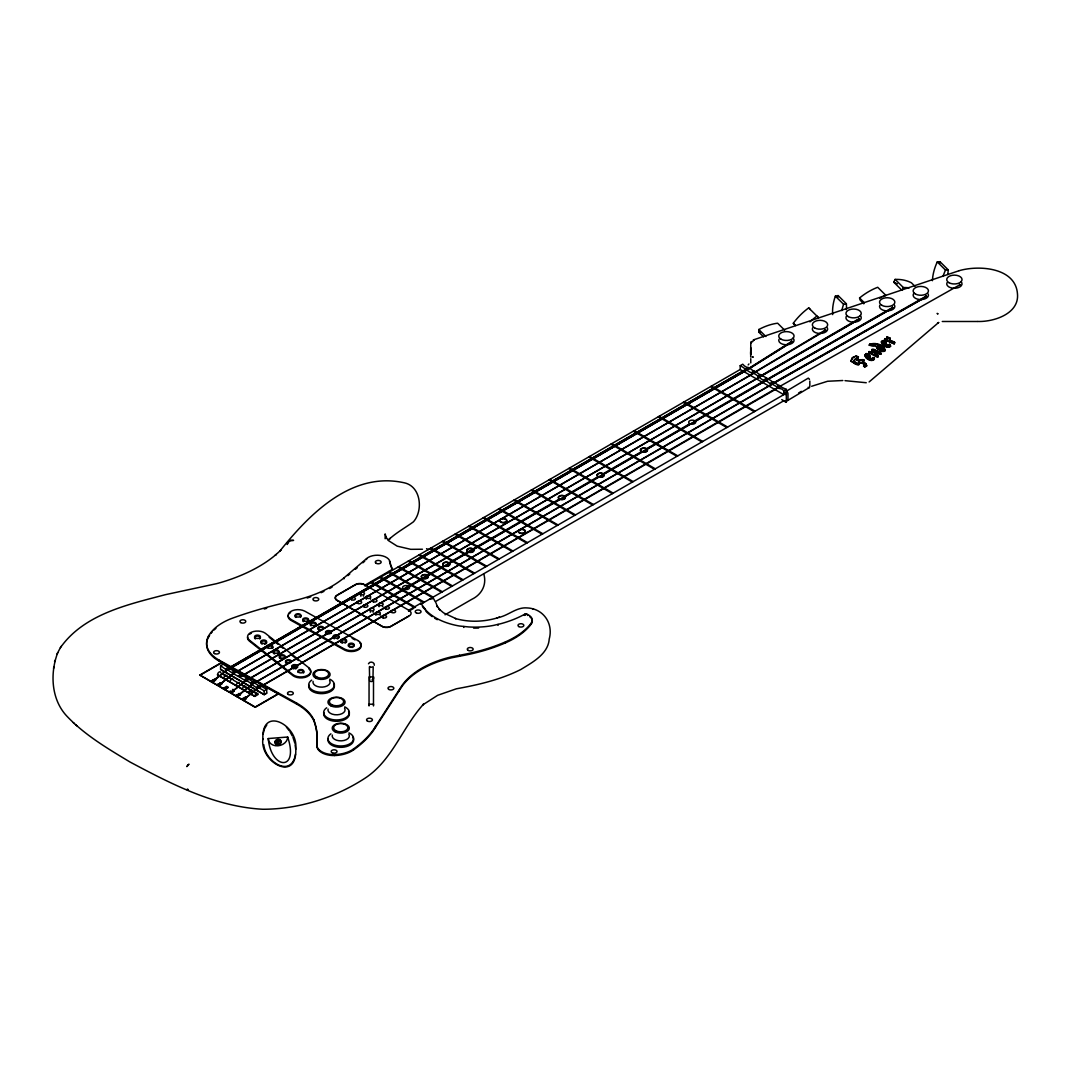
<?xml version="1.0" encoding="UTF-8"?>
<svg xmlns="http://www.w3.org/2000/svg" width="1071" height="1071" viewBox="0 0 1071 1071"><rect width="100%" height="100%" fill="white"/><g stroke="black" fill="none" stroke-linecap="round" stroke-linejoin="round"><path stroke-width="1.5" d="M369.04 705.936L369.067 676.912L373.511 676.912L373.511 678.827M373.484 705.936L373.511 676.912M750.691 354.474L750.717 352.774M866.265 364.22L862.891 361.489L866.265 364.22L866.6 366.054L866.211 364.461M750.691 353.042L750.704 351.609L750.717 353.229M372.922 680.594L373.203 666.778L370.66 667.367L369.883 666.47M262.904 739.592C260.989 704.919 298.354 725.027 295.757 748.348C297.497 783.704 259.463 762.097 262.904 738.642M750.758 358.705L750.784 362.908M866.533 366.054C862.088 369.334 866.305 362.774 861.579 362.48C857.724 363.176 858.835 364.14 861.579 362.48M865.1 354.662C864.069 358.531 872.209 362.708 874.231 359.2C871.901 361.985 865.783 358.611 865.02 355.652M211.723 680.915C207.961 683.713 220.144 679.255 214.026 679.429M220.117 683.512C209.956 687.154 227.333 684.155 220.131 682.776M226.342 687.1C216.181 690.768 233.424 687.622 226.476 686.618M231.537 691.143C227.132 690.849 231.55 694.637 233.759 691.357C235.379 690.554 231.805 688.01 232.702 690.219M238.793 694.289C228.712 697.917 245.915 694.945 238.806 693.566M243.987 698.332C238.512 698.801 246.33 701.773 246.544 697.649C243.626 694.718 247.066 700.247 245.393 697.462M227.641 669.736L226.824 670.218L220.599 665.667L220.599 669.495L264.176 694.651L266.719 693.178L266.719 689.363L261.324 686.243C255.875 691.946 250.761 680.353 245.286 680.848C239.583 676.47 233.853 674.676 227.641 669.736L749.807 368.277L754.787 371.972M235.178 671.972C225.579 665.975 233.317 670.767 223.143 664.194L220.599 665.667M247.749 678.545C249.356 680.942 245.567 675.855 241.926 675.988L761.535 375.988L859.357 319.212L858.701 318.261M247.829 678.519L248.151 679.576M253.974 682.816L248.874 679.054L248.258 679.616M254.483 683.218L253.894 682.682M261.324 686.243C259.918 686.765 254.59 683.231 254.63 682.615M230.519 667.608L748.669 368.451C750.758 368.17 745.041 367.661 742.752 364.207L740.208 365.666L740.208 369.495L365.024 586.105L365.024 584.953A6.413 3.708 0 0 0 354.769 584.953L337.793 594.753A6.413 3.708 0 0 0 337.793 600.67L381.37 626.026A6.413 3.708 0 0 0 391.638 626.026L408.6 616.227A6.413 3.708 0 0 0 408.6 610.309L420.769 603.281L426.111 610.457A56.509 32.625 0 0 0 459.258 625.986L468.549 626.937A58.53 33.79 0 0 0 493.463 625.424L500.773 623.71A89.308 51.555 0 0 0 524.241 614.473L524.803 614.165A1.486 0.857 0 0 1 526.557 614.018L527.789 614.553A12.798 7.39 0 0 1 531.725 622.385L529.73 625.022A82.641 47.713 0 0 1 505.485 641.877A143.327 82.748 0 0 1 463.917 654.435L451.333 656.884A89.91 51.903 0 0 0 401.879 685.627L373.351 729.726A130.274 75.211 0 0 1 353.564 748.91A25.717 14.847 0 0 1 334.527 754.586A16.908 9.759 0 0 1 316.855 744.158A151.921 87.715 0 0 0 313.749 719.592A63.309 36.548 0 0 0 296.627 703.085L219.06 660.084A40.524 23.388 0 0 1 208.524 636.094A57.459 33.174 0 0 1 232.889 618.021A337.726 194.976 0 0 1 292.048 601.139A111.799 64.541 0 0 0 344.019 577.858L366.563 558.593A12.785 7.377 0 0 1 380.312 555.421A12.785 7.377 0 0 1 390.018 561.873A60.592 34.982 0 0 0 392.495 568.915L392.495 569.879A60.592 34.982 0 0 1 391.571 567.991M748.763 368.598L748.776 367.741L228.953 668.036L229.783 668.853M761.012 375.573L756.032 371.865L755.617 372.454M767.438 379.375C765.685 376.216 761.16 376.135 761.133 374.957M774.279 383.003L768.483 379.054C763.436 384.315 758.723 374.984 753.489 373.337C749.82 373.364 744.706 367.902 740.208 365.666M767.251 378.947L767.867 379.629M768.054 379.415L767.452 378.518M781.763 399.63L786.328 402.254L786.328 389.362C781.214 387.18 779.393 386.082 774.708 382.655L771.548 384.69L765.939 380.526M779.808 386.417L779.902 385.707L780.505 386.35M229.569 668.799L229.074 667.769L229.663 668.773L749.379 368.625M228.926 668.05L229.663 668.103M435.937 602.732L437.544 607.043L436.888 605.758L439.994 609.935L439.03 609.024L443.581 612.88L456.072 618.717L455.403 618.516C469.031 622.452 483.784 621.956 497.319 617.887L496.676 618.087L499.474 617.231L498.778 617.445C508.671 615.37 516.597 606.949 527.119 607.926C543.225 608.582 553.56 623.215 549.222 639.039C548.205 654.073 532.247 662.48 520.801 669.509C500.639 679.643 478.483 684.824 456.407 688.787L437.664 695.307L422.657 704.946L423.594 704.102C402.442 727.329 392.321 760.343 365.077 778.162C334.995 797.775 298.876 809.234 262.877 809.261C215.124 806.758 171.414 784.039 130.046 762.03C107.716 748.575 84.676 735.054 66.656 715.923C51.1 699.229 49.949 673.057 57.74 652.667M53.55 668.478L53.791 666.979M54.594 661.918L54.835 660.432M374.301 665.265C374.85 662.052 369.723 660.807 368.478 663.779M866.225 355.813L867.711 355.184L868.635 356.817M882.584 342.573L884.07 341.89L884.994 343.577L884.151 344.072L882.584 342.238M889.881 338.128C887.966 339.922 892.745 341.903 894.352 341.903L894.74 342.934A1.58 0.91 0 0 0 894.205 343.778M894.352 341.903L890.938 340.966L889.198 339.226L889.8 337.847L887.016 337.111L889.8 338.075M871.807 350.163C873.695 346.95 877.377 352.72 880.402 352.399C883.361 357.808 874.378 349.963 873.414 351.877M886.654 338.704L884.82 338.69L885.141 339.935L894.205 343.537A1.58 0.91 0 0 1 894.74 342.693L894.593 342.399M880.683 352.908C882.973 357.353 872.022 347.847 873.775 352.64M869.264 345.344C880.416 344.152 873.963 348.142 869.304 344.795C872.745 342.305 880.081 343.644 883.548 346.95L884.994 349.494M869.224 352.814L876.841 356.978M866.6 365.813L864.752 366.764L863.521 366.148L864.551 365.305M263.131 733.863L264.47 728.842L266.813 724.893M295.516 754.078C291.406 779.005 264.818 761.16 263.787 744.706M869.96 343.885L869.304 345.13M881.379 342.359L883.04 345.223L886.266 346.897L889.131 347.285L890.55 346.428L889.988 344.353L888.247 345.424L886.025 344.782L886.427 343.028L885.53 344.648L886.855 345.076M220.479 682.789L221.282 683.445L233.076 673.806L221.121 683.311M227.32 670.085L227.253 669.83M226.691 686.283L227.293 687.087M239.141 693.473L239.984 694.142L239.328 693.928M245.995 680.861L245.741 680.219M252.221 684.463L252.154 684.208M258.446 688.051L257.562 687.462M886.868 337.593L887.016 336.87M874.619 353.403L877.952 355.291L877.818 357.112M878.18 355.572L877.778 356.817M874.231 359.481L874.351 358.477M872.999 357.674C872.985 359.709 868.019 358.142 869.813 356.897M874.351 358.758L874.177 358.009C872.959 357.379 870.683 360.432 869.157 357.594M889.439 344.179L888.702 345.692L887.096 345.063M854.082 361.436C863.306 366.349 856.505 365.894 852.462 361.73C848.915 361.623 854.658 355.13 852.074 359.146M859.598 361.583L858.259 363.056L859.598 361.824L858.487 360.485L855.234 359.039L854.056 360.325L854.872 362.761L859.036 364.475M235.955 671.838C233.424 670.955 239.208 672.655 241.604 675.774M233.438 673.766L232.675 672.976L233.478 673.431M257.576 687.354L258.379 687.81M882.799 349.454L881.781 347.058L877.738 345.531L879.104 348.664L882.799 349.454L878.595 347.914M885.248 350.244C883.749 353.31 878.715 350.204 877.015 348.53L875.717 345.371M909.252 287.831A51.127 36.066 -45.3 0 0 903.402 287.577L901.996 290.348L893.75 282.182L895.155 279.411A51.127 36.066 -45.3 0 1 911.434 282.811L914.969 286.318M60.391 647.687C84.087 614.058 127.851 604.566 165.416 594.673L216.449 583.695C235.941 578.527 259.369 568.929 276.157 554.443L275.22 555.287L280.923 550.092L279.959 550.963C309.68 513.745 351.824 471.093 404.236 482.793C421.117 486.328 423.353 510.733 413.419 521.831C405.414 527.668 396.565 532.461 389.201 539.208L390.125 538.365L388.358 540.065M57.044 653.979L61.06 646.415M851.74 359.173L851.017 361.449M313.749 719.592L313.749 720.542A151.921 87.715 0 0 1 316.855 745.121A16.908 9.759 0 0 0 334.527 755.537A25.717 14.847 0 0 0 353.564 749.861A130.274 75.211 0 0 0 373.351 730.69L401.879 686.591A89.91 51.903 0 0 1 451.333 657.848L463.917 655.385A143.327 82.748 0 0 0 505.485 642.841A82.641 47.713 0 0 0 529.73 625.973L531.725 623.349A12.798 7.39 0 0 0 531.805 619.092M868.956 352.386L877.818 356.871M868.902 352.131C871.566 350.98 872.852 353.832 869.17 351.475M868.635 356.536L867.791 357.312L866.225 355.518M865.1 354.956L866.078 353.577L867.43 353.698L869.384 354.595L869.853 356.777M881.46 341.716L883.28 340.605L886.333 342.613M854.056 360.566L855.234 359.28L859.344 361.342M852.221 357.915L856.064 355.987L858.393 356.83L856.666 357.62C857.791 362.386 866.319 357.66 863.346 361.396M748.187 364.89L748.937 363.953M869.157 357.888L870.067 356.603M890.55 346.094C887.685 348.477 880.951 345.143 881.46 341.381L883.789 340.417L885.637 341.167L886.427 343.363M212.232 682.508L215.298 680.085L214.267 679.496M218.457 686.096L221.577 683.954M224.682 689.697L227.802 687.542L226.717 686.966M233.973 691.156C232.22 688.854 234.924 690.688 230.908 693.285M237.133 696.886L240.199 694.463L239.168 693.874M243.358 700.474L246.424 698.051M241.524 674.958L242.18 675.426M260.387 685.721L260.695 686.779L260.695 685.949M761.722 375.975L761.227 374.93M925.893 295.663L926.602 296.56L773.985 383.177M825.098 329.56L825.875 330.35L825.152 330.176M852.449 357.62L856.064 356.228L858.393 357.071M362.895 562.797L364.729 561.177M355.438 569.236L357.312 567.63M869.117 381.945L938.678 322.478M347.861 575.636L349.762 574.043M246.022 697.69L257.964 688.184L246.129 697.743L245.446 696.94L245.861 697.823M214.843 679.898L226.851 670.218L214.428 679.563M239.636 694.222L251.739 684.583L239.837 694.289M868.461 356.777L866.399 355.826M862.891 361.717C865.997 358.651 862.383 359.963 860.12 359.722M748.977 368.277L791.871 341.301M750.262 367.808L792.165 341.796L791.563 340.792M750.476 367.929L791.978 341.823M842.823 380.513L827.588 381.263L811.644 386.27M885.034 350.672L882.37 351.074L877.015 348.195M808.203 378.17L786.301 391.25A2.062 1.218 59.2 0 1 787.975 394.101L787.988 399.363A2.062 1.218 59.2 0 1 786.301 400.326A2.075 1.191 60 0 1 785.525 401.625M798.618 392.977L801.362 391.33M787.56 400.554L809.422 387.501M755.202 371.865L825.46 330.002M755.095 372.266L825.567 330.524M761.427 375.466L859.062 318.703M761.32 375.867L859.156 319.225M337.793 600.871A6.413 3.708 0 0 1 337.793 594.941L354.769 585.154A6.413 3.708 0 0 1 365.024 585.154L392.655 569.196M278.393 692.977L278.393 693.928L255.206 707.315L199.849 675.065L221.911 662.333L278.393 693.647L255.206 707.034L243.358 700.193M199.849 675.359L221.911 662.614L221.911 661.664M225.994 668.786L228.538 667.313M745.603 368.785L748.16 367.313M228.966 667.916L748.602 367.835M230.6 667.728L747.304 369.415M232.22 672.374L234.763 670.915M751.829 372.387L754.386 370.914M233.866 673.338L756.032 371.865M235.7 672.387L752.418 374.06M238.445 675.975L240.988 674.502M758.054 375.975L760.611 374.502M240.091 676.926L242.648 675.453M243.157 675.025L762.257 375.466M244.67 679.563L247.214 678.104M764.279 379.576L766.823 378.103M388.023 597.979L443.782 565.783M448.749 562.918L559.383 499.046M564.35 496.181L598.087 476.702M603.053 473.837L641.462 451.667A3.508 2.022 0 0 0 647.326 450.757A3.508 2.022 0 0 0 643.028 448.28A3.508 2.022 0 0 0 641.462 451.667M646.429 448.803L689.724 423.795M694.691 420.93L763.114 381.423M249.382 678.612L766.1 380.299M246.317 680.527L248.874 679.054M249.597 678.746L764.868 381.249M250.895 683.164L253.439 681.692M770.504 383.164L773.048 381.691M254.162 683.044L770.879 384.717M252.542 684.115L771.093 384.85M257.12 686.752L259.664 685.279M772.164 384.114L776.729 386.751L779.273 385.292M251.953 690.915L248.646 692.83A2.343 1.352 -60 0 1 249.878 690.273L250.734 689.778A2.343 1.352 -60 0 1 251.953 690.915L251.953 690.822M261.833 685.801L779.688 386.35M262.047 685.922L780.933 386.243M258.767 687.716L264.176 690.822L266.719 689.363M776.729 386.751C777.8 389.857 781.71 387.167 783.785 390.835L786.328 389.362M266.719 693.084L264.176 694.557L220.599 669.402M413.473 608.448L408.6 611.26L408.6 610.122L365.024 584.953M337.793 600.67L381.37 625.839A6.413 3.708 0 0 0 391.638 625.839L408.6 616.227M429.484 599.211L433.554 598.569L435.241 601.715L783.785 400.768L786.328 402.254M445.027 614.794L471.856 599.291C481.508 594.686 487.064 584.846 483.771 573.976M769.098 378.237L892.652 307.404M768.991 378.625L892.946 307.913L892.357 306.895M769.206 378.759L892.759 307.926M773.878 382.655L926.241 296.105M773.771 383.043L926.455 296.64M780.103 386.243L959.844 284.806M865.689 354.086L869.277 354.755L869.973 355.853M524.241 615.437L524.803 615.115A1.486 0.857 0 0 1 525.339 614.928M809.422 379.375L809.462 379.348A2.062 1.218 59.2 0 0 808.659 378.438M199.849 675.065L210.572 681.263L213.892 679.63M212.232 682.214L216.797 684.851L220.117 683.218M218.457 685.815L223.022 688.452L225.312 687.261M224.682 689.403L229.248 692.04L230.399 691.411M230.908 693.004L235.473 695.641L238.793 693.995M237.133 696.592L241.698 699.229L243.987 698.038M880.402 352.399L871.955 349.32M431.372 548.004L428.28 549.584L426.553 548.647M882.758 342.533C885.623 345.505 884.7 341.569 882.678 341.836M213.892 679.911L212.861 680.072M858.206 358.745L856.666 357.379L858.393 356.83M958.88 270.789L753.462 339.868A1.941 0.803 71.4 0 1 754.198 340.283A1.941 0.817 70.7 0 0 753.448 339.882M858.888 364.127L855.18 363.712L851.017 361.208M868.581 356.509L866.319 355.13M959.549 284.297L960.232 285.167L959.549 284.98M887.016 338.008C887.538 339.199 887.538 339.775 887.016 338.249L886.868 337.352M187.867 789.381L186.836 789.595L187.827 789.367M959.107 270.709C978.425 264.992 1015.121 267.295 1017.423 293.347C1019.806 313.723 993.768 322.01 977.743 321.474M832.676 314.606A51.127 36.066 -45.3 0 1 835.353 296.132L838.124 295.569L846.371 303.749A51.127 36.066 -45.3 0 1 846.371 309.706M835.353 296.132L843.6 304.298L846.371 303.749M872.142 344.313L877.551 344.206M886.708 338.985L884.82 338.69M885.141 339.935L894.178 343.925M932.399 280.709A51.127 36.066 -45.3 0 1 937.259 261.913L939.977 261.685L948.223 269.865A51.127 36.066 -45.3 0 1 947.741 274.471M937.259 261.913L945.506 270.093L948.223 269.865M268.272 738.548L287.684 737.022C299.358 771.95 270.843 769.688 268.272 738.548A9.8 7.925 -13.2 0 0 277.978 745.791A9.8 7.925 -13.2 0 0 287.684 737.022M422.443 549.236L410.729 549.329L397.18 546.143L388.492 540.627L385.788 536.932L386.444 538.218L385.145 533.894L385.145 538.74M942.266 321.487L977.515 321.487M869.96 344.219L870.71 344.38M845.019 380.66L866.252 382.735M878.18 355.813L873.775 352.399M532.729 608.904L533.425 609.078M889.439 344.514L890.51 345.813M861.579 362.721L864.632 364.809M527.789 615.517L526.557 614.018M879.786 344.982L883.548 347.285M352.145 638.316L355.023 639.909M208.524 636.094L208.524 637.058A40.524 23.388 0 0 0 219.06 661.035L296.627 704.049A63.309 36.548 0 0 1 313.749 720.542M785.03 392.428L786.328 393.177L420.702 604.285L420.769 603.281M740.208 369.495L783.785 394.65L783.785 390.835M711.519 386.055L755.095 411.21M710.689 386.537L754.265 411.692M684.074 401.906L727.651 427.061M683.244 402.375L726.821 427.543M659.147 416.298L702.723 441.453M658.317 416.78L701.893 441.935M634.206 430.689L677.782 455.858M633.376 431.171L676.952 456.326M611.755 443.662L655.332 468.817M610.925 444.13L654.501 469.285M589.599 456.447L633.175 481.602M588.769 456.929L632.345 482.084M569.611 467.987L613.188 493.142M568.795 468.469L612.358 493.624M549.878 479.38L593.454 504.535M549.062 479.862L592.624 505.017M531.939 489.742L575.515 514.897M531.109 490.21L574.685 515.379M514.495 499.809L558.071 524.964M513.678 500.291L557.241 525.446M499.273 508.591L542.85 533.746M498.457 509.073L542.02 534.228M483.905 517.467L527.481 542.622M483.075 517.949L526.651 543.104M469.379 525.848L512.955 551.016M468.563 526.33L512.125 551.485M455.697 533.76L499.273 558.915M454.88 534.228L498.443 559.383M443.099 541.029L486.676 566.184M442.283 541.498L485.846 566.666M431.037 547.991L474.614 573.146M430.221 548.472L473.797 573.628M419.578 554.604L463.154 579.772M418.748 555.086L462.324 580.241M408.948 560.749L452.524 585.904M408.131 561.217L451.708 586.373M398.8 566.599L442.377 591.754M397.984 567.081L441.56 592.236M389.523 571.968L433.099 597.123M432.269 597.591L388.693 572.436L388.693 571.486M380.727 577.041L424.303 602.197M423.473 602.678L379.897 577.523L379.897 576.559M371.932 582.115L415.508 607.27M223.33 674.288L227.065 676.444M232.046 679.322L229.555 677.876L232.046 679.416M256.933 693.7L242.006 685.065L256.933 693.794M223.33 674.382L227.065 676.537A2.343 1.352 -60 0 0 225.834 675.399L224.977 675.895A2.343 1.352 -60 0 0 223.745 678.452L223.745 678.452M239.516 683.633L233.291 680.139A2.343 1.352 -60 0 0 232.059 679.001L231.202 679.496A2.343 1.352 -60 0 0 229.97 682.04L229.97 681.946M217.52 674.864L254.871 696.418L258.178 694.41A2.343 1.352 -60 0 0 256.96 693.379L256.103 693.861A2.343 1.352 -60 0 0 254.871 696.418L217.52 674.864A2.343 1.352 -60 0 1 218.752 672.307L219.609 671.812A2.343 1.352 -60 0 1 220.84 672.949L220.84 672.949M214.267 679.777L215.298 680.085M239.168 694.155L240.199 694.463M269.142 637.232L272.971 640.271M275.528 642.292L278.072 644.327M280.629 646.349L283.172 648.37M292.102 655.465L298.474 660.526M73.364 722.738L74.327 723.594M75.827 724.947L76.777 725.79M883.629 347.406L885.248 350.578M895.155 279.411L903.402 287.577M882.812 296.761A51.127 36.066 -45.3 0 1 885.958 295.462L877.711 287.282A51.127 36.066 -45.3 0 0 859.558 297.979L864.27 302.651M863.815 303.803L860.281 300.295L859.558 297.979M794.91 324.888L793.303 323.255A51.127 36.066 -45.3 0 1 808.699 307.886L818.552 317.699L816.945 316.065A51.127 36.066 -45.3 0 0 809.971 321.889M793.303 323.255L795.659 325.584M784.682 330.203L777.613 323.201A51.127 36.066 -45.3 0 0 758.817 329.52L758.817 332.171L763.529 336.843M758.817 329.52L765.885 336.522M808.699 307.886L810.305 309.519M286.439 727.129L289.143 730.596M422.402 606.427L424.022 608.609M754.908 372.039C755.898 371.838 755.202 371.101 754.988 372.173M290.04 731.747L292.196 735.871M882.959 349.119L881.781 347.392L877.738 345.531M292.919 737.25L294.86 743.234M877.537 346.187L877.845 347.124M871.901 350.779L872.209 352.734M295.087 744.747L295.757 749.298M868.902 351.904L868.956 352.627M871.807 349.922L871.901 351.02M369.388 666.778L369.656 680.594A1.633 0.951 0 0 0 372.106 681.41A1.633 0.951 0 0 0 372.106 679.777M750.691 352.975L750.731 354.662M874.177 358.009L873.079 357.473M809.823 381.062L809.823 386.31M750.784 343.349A2.035 1.66 2.5 0 1 753.007 341.448A2.035 1.66 0.6 0 0 750.784 343.376L750.744 348.637A2.035 1.66 0.6 0 0 751.307 350.07A2.035 1.66 2.5 0 1 750.784 348.624M750.717 347.526L750.704 357.058M531.136 623.295L531.136 624.259M524.803 614.165L524.803 615.115M505.485 641.877L505.485 642.841M498.055 624.42L498.055 625.37M463.783 626.508L463.783 627.459M459.526 655.224L459.526 656.175M424.839 608.756L426.111 611.421A56.509 32.625 0 0 0 432.269 616.628M414.691 606.788L414.691 607.752L371.115 582.597L371.115 581.633M399.162 690.193L399.162 691.143M390.018 561.873L390.018 562.837A60.592 34.982 0 0 0 390.272 564.136M386.805 597.538L386.805 598.689M375.399 726.66L375.399 727.611M373.484 705.173L373.484 704.209L369.04 704.209L369.04 705.16M366.563 558.593L366.563 559.544M353.564 748.91L353.564 749.861M344.019 577.858L344.019 578.822M334.527 754.586L334.527 755.537M316.855 744.158L316.855 745.121M296.627 703.085L296.627 704.049M264.176 690.822L264.176 694.651M242.421 689.135L242.421 689.229A2.343 1.352 -60 0 1 243.653 686.685L244.509 686.19A2.343 1.352 -60 0 1 245.674 686.859M236.196 685.547L236.196 685.641A2.343 1.352 -60 0 1 237.427 683.084L238.284 682.588A2.343 1.352 -60 0 1 239.516 683.726M219.06 660.084L219.06 661.035M391.303 567.349A60.592 34.982 0 0 1 390.446 564.778M208.524 637.058A57.459 33.174 0 0 1 209.648 635.223M210.947 633.416A57.459 33.174 0 0 1 212.433 631.676M214.093 629.976A57.459 33.174 0 0 1 215.927 628.342M389.416 561.217A12.785 7.377 0 0 1 390.018 562.837M437.289 619.681A56.509 32.625 0 0 1 434.692 618.195M332.144 587.028A111.799 64.541 0 0 1 329.507 588.528M323.951 591.366A111.799 64.541 0 0 1 321.059 592.705M310.764 596.815A111.799 64.541 0 0 1 307.163 598.033M264.229 608.997A337.726 194.976 0 0 1 266.706 608.315M478.63 628.034A58.53 33.79 0 0 1 473.583 628.088M529.824 616.776A12.798 7.39 0 0 1 531.296 618.275M894.58 305.275A7.671 4.431 0 0 1 887.243 310.871A7.671 4.431 0 0 1 879.773 305.329M928.182 293.976A7.671 4.431 0 0 1 919.842 299.545A7.671 4.431 0 0 1 914.125 292.972M960.995 281.619A7.671 4.431 0 0 1 955.439 288.233A7.671 4.431 0 0 1 946.965 282.744M860.214 315.503A7.671 4.431 0 0 1 853.654 322.17A7.671 4.431 0 0 1 846.933 315.557M793.022 338.101A7.671 4.431 0 0 1 787.466 344.728A7.671 4.431 0 0 1 778.992 339.226M827.388 327.873A7.671 4.431 0 0 1 820.051 333.469A7.671 4.431 0 0 1 812.581 327.927M359.588 642.64A9.947 5.743 0 0 1 357.781 650.137A9.947 5.743 0 0 1 344.661 650.084L291.432 620.631A9.947 5.743 0 0 1 288.3 615.182M289.157 613.763A9.947 5.743 0 0 1 290.616 612.532M325.584 633.483A2.932 1.687 0 0 1 328.315 631.488A2.932 1.687 0 0 1 331.381 633.309M348.637 646.523A2.932 1.687 0 0 1 351.127 644.113A2.932 1.687 0 0 1 354.032 646.362M353.176 647.085A2.932 1.687 0 0 1 351.81 647.46M350.297 647.379A2.932 1.687 0 0 1 349.628 647.179M340.806 641.89A2.932 1.687 0 0 1 343.911 639.909A2.932 1.687 0 0 1 346.428 642.158M345.572 642.868A2.932 1.687 0 0 1 344.929 643.109M342.693 643.176A2.932 1.687 0 0 1 341.033 642.319M308.676 668.625A9.947 5.743 0 0 1 306.989 676.685A9.947 5.743 0 0 1 293.026 675.707L249.663 641.288A9.947 5.743 0 0 1 247.615 637.058M249.543 634.3A9.947 5.743 0 0 1 251.35 633.229M363.832 595.891A2.343 1.352 0 0 1 363.35 596.105M361.007 596.105A2.343 1.352 0 0 1 360.525 595.891M370.66 598.876A2.343 1.352 0 0 1 370.432 599.211M366.376 599.211A2.343 1.352 0 0 1 366.135 598.876M382.869 606.4A2.343 1.352 0 0 1 382.508 606.681M379.188 606.681A2.343 1.352 0 0 1 378.585 606.066M373.431 611.916A2.343 1.352 0 0 1 372.949 612.13M370.606 612.13A2.343 1.352 0 0 1 370.124 611.916M380.259 614.901A2.343 1.352 0 0 1 380.031 615.236M375.975 615.236A2.343 1.352 0 0 1 375.734 614.901M303.428 621.649A2.932 1.687 0 0 1 303.749 619.266A2.932 1.687 0 0 1 307.872 619.453A2.932 1.687 0 0 1 307.551 621.836M333.309 636.817A2.932 1.687 0 0 1 337.057 635.786A2.932 1.687 0 0 1 338.824 637.941M337.967 638.664A2.932 1.687 0 0 1 337.325 638.905M334.406 638.771A2.932 1.687 0 0 1 333.429 638.102M295.824 617.445A2.932 1.687 0 0 1 295.957 615.169A2.932 1.687 0 0 1 299.907 615.049A2.932 1.687 0 0 1 300.456 617.311M319.198 630.364A2.932 1.687 0 0 1 318.636 630.069M317.98 629.279A2.932 1.687 0 0 1 319.961 627.365A2.932 1.687 0 0 1 323.509 628.249M315.664 625.718A2.932 1.687 0 0 1 315.155 626.053M311.032 625.852A2.932 1.687 0 0 1 312.357 623.148A2.932 1.687 0 0 1 316.173 624.902M296.132 668.706A2.932 1.687 0 0 1 295.435 668.88M293.909 668.88A2.932 1.687 0 0 1 293.213 668.719M291.834 667.688A2.932 1.687 0 0 1 294.645 665.56A2.932 1.687 0 0 1 297.484 667.675M279.745 658.263A2.932 1.687 0 0 1 282.262 655.72A2.932 1.687 0 0 1 284.806 658.25M283.039 659.04A2.932 1.687 0 0 1 280.816 658.879M286.412 663.525A2.932 1.687 0 0 1 286.68 660.994A2.932 1.687 0 0 1 290.991 661.476M303.682 672.601A2.932 1.687 0 0 1 303.401 673.003M297.925 672.173A2.932 1.687 0 0 1 300.844 670.473A2.932 1.687 0 0 1 303.776 672.16M255.434 638.945A2.932 1.687 0 0 1 255.42 636.549A2.932 1.687 0 0 1 259.557 636.549A2.932 1.687 0 0 1 259.57 638.932M266.224 643.497A2.932 1.687 0 0 1 264.457 644.287M262.234 644.126A2.932 1.687 0 0 1 261.632 643.858M260.869 643.109A2.932 1.687 0 0 1 263.68 640.967A2.932 1.687 0 0 1 266.518 643.095M273.252 652.935A2.932 1.687 0 0 1 275.06 650.914A2.932 1.687 0 0 1 278.728 651.77A2.932 1.687 0 0 1 277.55 653.953M274.618 653.966A2.932 1.687 0 0 1 273.547 653.35M272.717 648.009A2.932 1.687 0 0 1 272.422 648.424M267.348 646.737A2.932 1.687 0 0 1 267.804 646.389M268.406 646.121A2.932 1.687 0 0 1 272.81 647.567M279.491 743.823A3.039 2.463 -13.2 0 1 274.979 742.243A3.039 2.463 -13.2 0 1 279.009 739.365A3.039 2.463 -13.2 0 1 280.12 743.381M809.622 387.354A2.075 1.218 59.2 0 1 808.203 387.247M785.525 392.883A2.075 1.191 60 0 1 786.301 395.079M879.693 298.274A51.127 36.066 -45.3 0 1 881.246 297.497M838.124 295.569A51.127 36.066 -45.3 0 1 838.218 297.028M841.819 310.617A51.127 36.066 -45.3 0 1 843.6 304.298M897.418 283.775A51.127 36.066 -45.3 0 1 893.75 282.182M943.029 276.398A51.127 36.066 -45.3 0 1 945.506 270.093M939.977 261.685A51.127 36.066 -45.3 0 1 939.869 263.212M760.356 331.943A51.127 36.066 -45.3 0 1 758.817 332.171M348.999 732.885A12.852 7.417 0 0 1 350.632 743.328A12.852 7.417 0 0 1 332.532 744.278A12.852 7.417 0 0 1 330.899 733.822M348.825 734.197A8.581 4.953 0 0 1 341.542 740.837A8.581 4.953 0 0 1 332.318 735.054M344.742 706.847A12.852 7.417 0 0 1 346.388 717.289A12.852 7.417 0 0 1 328.288 718.239A12.852 7.417 0 0 1 326.655 707.784M344.567 708.159A8.581 4.953 0 0 1 337.285 714.799A8.581 4.953 0 0 1 328.061 709.015M329.774 679.175A12.852 7.417 0 0 1 331.408 689.63A12.852 7.417 0 0 1 313.308 690.567A12.852 7.417 0 0 1 311.674 680.125M329.587 680.487A8.581 4.953 0 0 1 322.317 687.127A8.581 4.953 0 0 1 313.093 681.357M352.828 737.357A12.852 7.417 0 0 1 341.93 747.304A12.852 7.417 0 0 1 328.114 738.642M333.603 683.659A12.852 7.417 0 0 1 322.692 693.606A12.852 7.417 0 0 1 308.876 684.945M348.584 711.318A12.852 7.417 0 0 1 337.673 721.265A12.852 7.417 0 0 1 323.857 712.617M287.43 543.01L287.215 544.47L289.09 540.855L293.601 540.373L290.388 540.32L287.43 543.01M276.88 741.627C278.018 746.233 280.763 738.695 276.88 741.627M277.108 741.868C278.005 744.599 280.281 739.766 277.108 741.868M187.867 765.23L186.836 766.608L188.965 764.172L187.867 765.23M245.406 680.915L233.411 690.634L245.513 680.995M937.848 313.83L937.821 313.843A2.035 1.379 49.5 0 0 937.058 313.455A2.035 1.339 51.9 0 1 937.821 313.843M938.504 322.612L938.464 322.652A2.048 1.352 51.9 0 1 937.567 322.732A2.048 1.392 49.5 0 0 938.504 322.612M357.901 640.552L304.659 611.099A9.947 5.743 0 0 0 290.616 611.568A9.947 5.743 0 0 0 291.432 619.681L344.661 649.133A9.947 5.743 0 0 0 358.705 648.665A9.947 5.743 0 0 0 357.901 640.552M308.676 667.661L265.313 633.242A9.947 5.743 0 0 0 251.35 632.265A9.947 5.743 0 0 0 249.663 640.338L293.026 674.757A9.947 5.743 0 0 0 306.989 675.734A9.947 5.743 0 0 0 308.676 667.661M690.447 423.929A3.508 2.022 0 0 0 695.722 422.175A3.508 2.022 0 0 0 690.447 420.421A3.508 2.022 0 0 0 690.447 423.929M598.809 477.023A3.508 2.022 0 0 0 604.084 475.27A3.508 2.022 0 0 0 598.809 473.516A3.508 2.022 0 0 0 598.809 477.023M560.12 499.367A3.508 2.022 0 0 0 565.381 497.613A3.508 2.022 0 0 0 560.12 495.86A3.508 2.022 0 0 0 560.12 499.367M500.733 522.126A3.508 2.022 0 0 0 506.61 521.229A3.508 2.022 0 0 0 502.299 518.739A3.508 2.022 0 0 0 500.733 522.126M520.131 533.238A3.508 2.022 0 0 0 525.406 531.484A3.508 2.022 0 0 0 520.131 529.73A3.508 2.022 0 0 0 520.131 533.238M468.603 552.208A3.508 2.022 0 0 0 473.877 550.44A3.508 2.022 0 0 0 468.603 548.687A3.508 2.022 0 0 0 468.603 552.208M444.519 566.117A3.508 2.022 0 0 0 449.78 564.35A3.508 2.022 0 0 0 444.519 562.596A3.508 2.022 0 0 0 444.519 566.117M403.606 588.996A3.508 2.022 0 0 0 409.47 588.086A3.508 2.022 0 0 0 405.173 585.596A3.508 2.022 0 0 0 403.606 588.996M423.085 578.487A3.508 2.022 0 0 0 428.346 576.734A3.508 2.022 0 0 0 423.085 574.98A3.508 2.022 0 0 0 423.085 578.487M781.027 339.199A7.671 4.431 0 0 0 793.825 337.151A7.671 4.431 0 0 0 784.374 331.769A7.671 4.431 0 0 0 781.027 339.199M848.219 316.601A7.671 4.431 0 0 0 861.017 314.566A7.671 4.431 0 0 0 851.565 309.184A7.671 4.431 0 0 0 848.219 316.601M881.808 305.302A7.671 4.431 0 0 0 894.606 303.267A7.671 4.431 0 0 0 885.155 297.885A7.671 4.431 0 0 0 881.808 305.302M915.41 294.003A7.671 4.431 0 0 0 928.209 291.968A7.671 4.431 0 0 0 918.757 286.586A7.671 4.431 0 0 0 915.41 294.003M949 282.704A7.671 4.431 0 0 0 961.798 280.669A7.671 4.431 0 0 0 952.347 275.287A7.671 4.431 0 0 0 949 282.704M814.616 327.9A7.671 4.431 0 0 0 827.428 325.865A7.671 4.431 0 0 0 817.963 320.483A7.671 4.431 0 0 0 814.616 327.9M296.386 616.789A2.932 1.687 0 0 0 300.964 615.53A2.932 1.687 0 0 0 296.787 613.87A2.932 1.687 0 0 0 296.386 616.789M303.99 620.993A2.932 1.687 0 0 0 308.568 619.734A2.932 1.687 0 0 0 304.392 618.074A2.932 1.687 0 0 0 303.99 620.993M311.594 625.196A2.932 1.687 0 0 0 316.173 623.938A2.932 1.687 0 0 0 311.996 622.278A2.932 1.687 0 0 0 311.594 625.196M326.802 633.604A2.932 1.687 0 0 0 331.381 632.359A2.932 1.687 0 0 0 327.204 630.699A2.932 1.687 0 0 0 326.802 633.604M349.628 646.228A2.932 1.687 0 0 0 354.193 644.97A2.932 1.687 0 0 0 350.03 643.31A2.932 1.687 0 0 0 349.628 646.228M334.406 637.821A2.932 1.687 0 0 0 338.985 636.562A2.932 1.687 0 0 0 334.821 634.902A2.932 1.687 0 0 0 334.406 637.821M342.01 642.024A2.932 1.687 0 0 0 346.589 640.766A2.932 1.687 0 0 0 342.425 639.106A2.932 1.687 0 0 0 342.01 642.024M319.198 629.4A2.932 1.687 0 0 0 323.777 628.142A2.932 1.687 0 0 0 319.6 626.481A2.932 1.687 0 0 0 319.198 629.4M255.434 637.981A2.932 1.687 0 0 0 260.32 637.218A2.932 1.687 0 0 0 256.719 635.157A2.932 1.687 0 0 0 255.434 637.981M261.632 642.908A2.932 1.687 0 0 0 266.518 642.131A2.932 1.687 0 0 0 262.917 640.07A2.932 1.687 0 0 0 261.632 642.908M267.817 647.821A2.932 1.687 0 0 0 272.717 647.058A2.932 1.687 0 0 0 269.116 644.996A2.932 1.687 0 0 0 267.817 647.821M280.214 657.661A2.932 1.687 0 0 0 285.1 656.884A2.932 1.687 0 0 0 281.499 654.823A2.932 1.687 0 0 0 280.214 657.661M298.796 672.414A2.932 1.687 0 0 0 303.682 671.637A2.932 1.687 0 0 0 300.081 669.576A2.932 1.687 0 0 0 298.796 672.414M286.412 662.574A2.932 1.687 0 0 0 291.299 661.811A2.932 1.687 0 0 0 287.697 659.749A2.932 1.687 0 0 0 286.412 662.574M292.597 667.487A2.932 1.687 0 0 0 297.484 666.724A2.932 1.687 0 0 0 293.896 664.663A2.932 1.687 0 0 0 292.597 667.487M274.015 652.734A2.932 1.687 0 0 0 278.902 651.971A2.932 1.687 0 0 0 275.314 649.91A2.932 1.687 0 0 0 274.015 652.734M383.057 617.887A2.343 1.352 0 0 0 386.564 616.709A2.343 1.352 0 0 0 383.057 615.544A2.343 1.352 0 0 0 383.057 617.887M391.638 612.425A2.343 1.352 0 0 0 395.56 611.822A2.343 1.352 0 0 0 392.696 610.175A2.343 1.352 0 0 0 391.638 612.425M385.908 609.051A2.343 1.352 0 0 0 389.416 607.886A2.343 1.352 0 0 0 385.908 606.708A2.343 1.352 0 0 0 385.908 609.051M376.831 614.285A2.343 1.352 0 0 0 380.339 613.121A2.343 1.352 0 0 0 376.831 611.956A2.343 1.352 0 0 0 376.831 614.285M360.525 594.459A2.343 1.352 0 0 0 364.435 593.856A2.343 1.352 0 0 0 361.57 592.196A2.343 1.352 0 0 0 360.525 594.459M351.449 599.706A2.343 1.352 0 0 0 355.358 599.091A2.343 1.352 0 0 0 352.493 597.444A2.343 1.352 0 0 0 351.449 599.706M358.156 603.509A2.343 1.352 0 0 0 361.663 602.344A2.343 1.352 0 0 0 358.156 601.166A2.343 1.352 0 0 0 358.156 603.509M366.737 598.06A2.343 1.352 0 0 0 370.66 597.444A2.343 1.352 0 0 0 367.795 595.797A2.343 1.352 0 0 0 366.737 598.06M373.458 601.862A2.343 1.352 0 0 0 376.965 600.697A2.343 1.352 0 0 0 373.458 599.519A2.343 1.352 0 0 0 373.458 601.862M364.381 607.11A2.343 1.352 0 0 0 367.889 605.932A2.343 1.352 0 0 0 364.381 604.767A2.343 1.352 0 0 0 364.381 607.11M370.124 610.483A2.343 1.352 0 0 0 374.033 609.881A2.343 1.352 0 0 0 371.168 608.221A2.343 1.352 0 0 0 370.124 610.483M379.188 605.249A2.343 1.352 0 0 0 383.11 604.633A2.343 1.352 0 0 0 380.245 602.986A2.343 1.352 0 0 0 379.188 605.249M288.34 694.463A2.932 1.687 0 0 0 293.226 693.713A2.932 1.687 0 0 0 289.652 691.638A2.932 1.687 0 0 0 288.34 694.463M214.454 653.538A2.932 1.687 0 0 0 219.354 652.788A2.932 1.687 0 0 0 215.766 650.713A2.932 1.687 0 0 0 214.454 653.538M240.788 622.626A2.932 1.687 0 0 0 245.687 621.863A2.932 1.687 0 0 0 242.1 619.801A2.932 1.687 0 0 0 240.788 622.626M313.79 600.443A2.932 1.687 0 0 0 318.689 599.68A2.932 1.687 0 0 0 315.102 597.618A2.932 1.687 0 0 0 313.79 600.443M376.162 563.306A2.932 1.687 0 0 0 381.062 562.543A2.932 1.687 0 0 0 377.474 560.468A2.932 1.687 0 0 0 376.162 563.306M416.673 613.121A2.932 1.687 0 0 0 421.064 611.661A2.932 1.687 0 0 0 416.673 610.189A2.932 1.687 0 0 0 416.673 613.121M518.846 626.589A2.932 1.687 0 0 0 523.746 625.825A2.932 1.687 0 0 0 520.158 623.764A2.932 1.687 0 0 0 518.846 626.589M468.161 650.392A2.932 1.687 0 0 0 473.061 649.628A2.932 1.687 0 0 0 469.473 647.553A2.932 1.687 0 0 0 468.161 650.392M388.853 689.429A2.932 1.687 0 0 0 393.753 688.666A2.932 1.687 0 0 0 390.165 686.605A2.932 1.687 0 0 0 388.853 689.429M367.42 721.064A2.932 1.687 0 0 0 372.32 720.314A2.932 1.687 0 0 0 368.732 718.239A2.932 1.687 0 0 0 367.42 721.064M332.653 752.953A2.932 1.687 0 0 0 337.044 751.481A2.932 1.687 0 0 0 332.653 750.021A2.932 1.687 0 0 0 332.653 752.953M276.586 744.519A3.039 2.463 -13.2 0 0 281.111 742.016A3.039 2.463 -13.2 0 0 276.586 740.222A3.039 2.463 -13.2 0 0 276.586 744.519M423.085 578.286A3.508 2.022 0 0 0 428.346 576.533A3.508 2.022 0 0 0 423.085 574.779A3.508 2.022 0 0 0 423.085 578.286M444.519 565.916A3.508 2.022 0 0 0 449.78 564.163A3.508 2.022 0 0 0 444.519 562.409A3.508 2.022 0 0 0 444.519 565.916M468.603 552.007A3.508 2.022 0 0 0 473.877 550.253A3.508 2.022 0 0 0 468.603 548.499A3.508 2.022 0 0 0 468.603 552.007M520.131 533.05A3.508 2.022 0 0 0 525.406 531.283A3.508 2.022 0 0 0 520.131 529.529A3.508 2.022 0 0 0 520.131 533.05M500.733 521.938A3.508 2.022 0 0 0 506.61 521.028A3.508 2.022 0 0 0 502.299 518.551A3.508 2.022 0 0 0 500.733 521.938M559.383 498.858A3.508 2.022 0 0 0 565.26 497.948A3.508 2.022 0 0 0 560.963 495.471A3.508 2.022 0 0 0 559.383 498.858M598.809 476.836A3.508 2.022 0 0 0 604.084 475.082A3.508 2.022 0 0 0 598.809 473.328A3.508 2.022 0 0 0 598.809 476.836M642.185 451.801A3.508 2.022 0 0 0 647.446 450.034A3.508 2.022 0 0 0 642.185 448.28A3.508 2.022 0 0 0 642.185 451.801M753.033 357.045A1.914 1.566 2.4 0 0 752.123 357.098A1.928 1.566 -0.8 0 1 753.033 357.045M335.277 731.962A8.581 4.953 0 0 0 349.213 729.003A8.581 4.953 0 0 0 337.807 723.514A8.581 4.953 0 0 0 335.277 731.962M336.187 730.85A7.149 4.123 0 0 0 347.807 728.387A7.149 4.123 0 0 0 338.302 723.809A7.149 4.123 0 0 0 336.187 730.85M331.019 705.923A8.581 4.953 0 0 0 344.969 702.978A8.581 4.953 0 0 0 333.563 697.475A8.581 4.953 0 0 0 331.019 705.923M331.943 704.812A7.149 4.123 0 0 0 343.563 702.348A7.149 4.123 0 0 0 334.058 697.77A7.149 4.123 0 0 0 331.943 704.812M316.962 677.153A7.149 4.123 0 0 0 328.583 674.69A7.149 4.123 0 0 0 319.078 670.111A7.149 4.123 0 0 0 316.962 677.153M316.052 678.264A8.581 4.953 0 0 0 329.988 675.306A8.581 4.953 0 0 0 318.582 669.817A8.581 4.953 0 0 0 316.052 678.264"/></g></svg>
